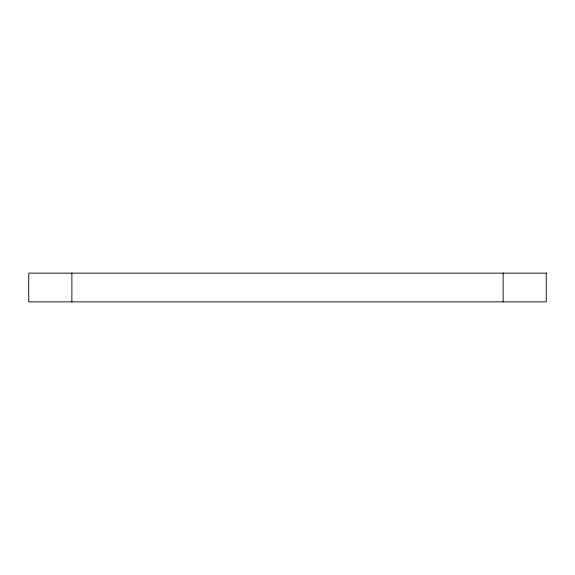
<?xml version="1.0" encoding="UTF-8"?>
<svg xmlns="http://www.w3.org/2000/svg" width="575" height="575" viewBox="0 0 575 575"><rect width="100%" height="100%" fill="white"/><g stroke="black" fill="none" stroke-linecap="round" stroke-linejoin="round"><path stroke-width="0.86" d="M503.125 273.125L503.125 301.875M71.875 273.125L71.875 301.875M546.25 273.125L28.75 273.125L28.75 301.875L546.25 301.875L546.25 273.125"/></g></svg>
